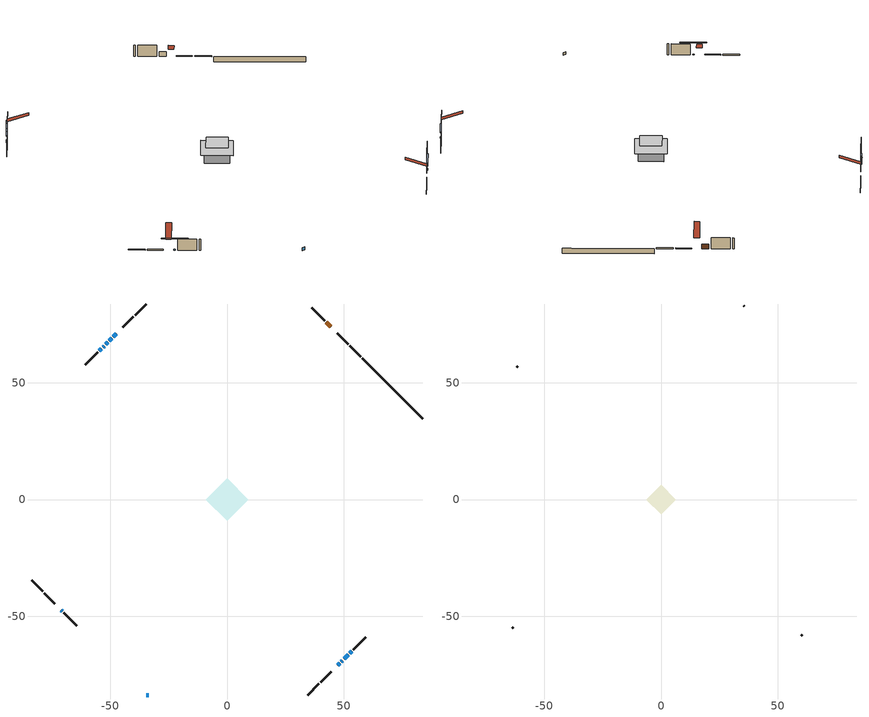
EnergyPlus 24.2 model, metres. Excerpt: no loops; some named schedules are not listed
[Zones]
conditioned space
 floor adiabatic (AdiabaticFloorConstruction): -9.1,0 0,9.1 9.1,0 0,-9.1 z2.9
 floor foundation (Slab1 construction): -6.47,0.65 -0.65,6.47 6.47,-0.65 0.65,-6.47 z-1.83
 wall outside (RimJoist1 construction): 34.67,-83.7 39.39,-78.99 / -83.7,-34.67 -78.99,-39.39 / -34.67,83.7 -39.39,78.99 / 57.18,61.19 52.47,65.91 z0.46:0.76
 wall outside (RimJoist2 construction): 40.04,-78.33 44.57,-73.8 / -78.33,-40.04 -73.8,-44.57 / -40.04,78.33 -44.57,73.8 / 51.81,66.57 47.28,71.09 z0.46:0.76
 wall outside (AdiabaticWallConstruction 1): 44.36,74.01 42.46,75.91 z0.46:2.49
 wall outside (AdiabaticWallConstruction): -47.49,70.89 -48.74,69.63 / -49.4,68.97 -50.48,67.89 z0.46:2.47; 47.49,-70.89 48.35,-70.02 z0.46:1.83; -34.67,-83.7 -33.45,-83.7 / 52.48,-65.9 53.34,-65.03 z0.46:1.68; -70.89,-47.49 -70.47,-47.91 z0.46:0.8; -51.13,67.24 -52,66.37 / -53.74,64.63 -54.61,63.77 z0.46:1.38; 49.01,-69.37 49.44,-68.93 / -52.65,65.72 -53.09,65.29 z0.46:1.22; 50.09,-68.28 51.82,-66.55 z0.46:1.98
 wall outside (Wall1 construction): 53.99,-64.38 59.43,-58.94 / -69.81,-48.56 -64.37,-54 / -55.26,63.11 -60.7,57.67 / 41.81,76.57 36.37,82 z0.46:5.34
 wall foundation (FoundationWall1 construction): 57.84,60.54,-1.83 57.84,60.54,0.46 81.12,37.26,0.46 81.12,37.26,0.41 83.7,34.67,0.41 83.7,34.67,-1.83
 window (WindowConstruction): -47.49,70.89 -48.74,69.63 z0.46:2.47
 window (WindowConstruction 8): 47.49,-70.89 48.35,-70.02 z0.46:1.83
 window (WindowConstruction 9): -34.67,-83.7 -33.45,-83.7 z0.46:1.68
 window (WindowConstruction 10): -70.89,-47.49 -70.47,-47.9 z0.46:0.8
 window (WindowConstruction 1): -49.4,68.97 -50.48,67.89 z0.46:2.47
 window (WindowConstruction 2): -51.14,67.24 -52,66.38 z0.46:1.37
 window (WindowConstruction 3): 49.01,-69.37 49.44,-68.94 z0.46:1.22
 window (WindowConstruction 4): 50.09,-68.28 51.82,-66.55 z0.46:1.98
 window (WindowConstruction 5): -52.65,65.72 -53.09,65.29 z0.46:1.22
 window (WindowConstruction 6): -53.74,64.63 -54.6,63.77 z0.46:1.37
 window (WindowConstruction 7): 52.48,-65.9 53.34,-65.04 z0.46:1.68
 door (Door): 44.36,74.01 42.46,75.91 z0.46:2.49
 ceiling adiabatic (AdiabaticFloorConstruction): 0,-9.1 9.1,0 0,9.1 -9.1,0 z2.9
attic - vented
 floor to conditioned space (Floor1 construction Reversed): -6.25,0 0,6.25 6.25,0 0,-6.25 z5.34
 wall outside (Wall3 construction): 60.09,-58.28 60.47,-57.9 / -63.72,-54.66 -63.33,-55.04 / -61.36,57.02 -61.74,56.63 / 35.71,82.66 35.33,83.05 z0.46:5.34
 roof outside (Roof1 construction): 46.83,-71.54,5.34 40.74,-65.45,8.21 39.14,-67.06,8.21 45.23,-73.15,5.34; -71.54,-46.83,5.34 -65.45,-40.74,8.21 -67.06,-39.14,8.21 -73.15,-45.23,5.34; -46.83,71.54,5.34 -40.74,65.45,8.21 -39.14,67.06,8.21 -45.23,73.15,5.34; 45.02,73.35,5.34 38.93,67.26,8.21 40.53,65.66,8.21 46.62,71.75,5.34
shading: -50.61,67.76 -45.62,72.75 -45.91,73.04 -50.9,68.05 z5.11; 48.49,-69.88 47.35,-71.03 47.64,-71.32 48.78,-70.17 z2.03; -66.88,-51.5 -74.48,-43.89 -74.77,-44.19 -67.17,-51.79 z5.88; -52.35,66.03 -47.53,70.84 -47.83,71.13 -52.64,66.32 z5.11; -53.86,64.51 -49.27,69.1 -49.56,69.4 -54.16,64.8 z4.01; 51.3,-67.07 47.14,-71.23 47.43,-71.52 51.6,-67.36 z3.86; 53.69,-64.69 48.23,-70.15 48.52,-70.44 53.98,-64.98 z4.62; -53.23,65.15 -52.51,65.86 -52.8,66.15 -53.52,65.44 z1.42; -54.75,63.63 -53.6,64.77 -53.89,65.06 -55.04,63.92 z1.58; 53.48,-64.89 52.33,-66.04 52.62,-66.33 53.77,-65.18 z1.88
[Building]
Building 1: Terrain=Suburbs
[Site:Location]
Muskoka_ON: Latitude {deg}=44.97; Longitude {deg}=-79.3; Time Zone {hr}=-5; Elevation {m}=282; Keep Site Location Information=Yes
[Site:GroundTemperature:Shallow]
1.23063, -0.843289, -1.00938, -0.0251953, 3.92574, 7.85827, 11.2676, 13.4273, 13.6107, 11.8542, 8.53183, 4.71994
[Site:WaterMainsTemperature]
Calculation Method=Schedule; Temperature Schedule=mains temperature schedule
[Material] Roughness=Rough; Thermal Absorptance=0.9
Name | Thickness {m} | Conductivity {W/m-K} | Density {kg/m3} | Specific Heat {J/kg-K} | Solar Absorptance | Visible Absorptance
asphalt or fiberglass shingles | 0.00635 | 0.162714 | 1121.4 | 1465.45 | 0.4 | 0.4
ceiling stud and cavity | 0.0889 | 42.3981 | 6.31874 | 1174.65 | 0.7 | 0.7
concrete 4.0 in. | 0.1016 | 1.803125 | 2242.8 | 837.4 | 0.7 | 0.7
concrete 8.0 in. | 0.2032 | 1.803125 | 2242.8 | 837.4 | 0.7 | 0.7
door material | 0.04445 | 0.053851 | 512.64 | 1214.23 | 0.7 | 0.7
floor covering | 0.0127 | 0.0433444 | 54.468 | 1339.84 | 0.6 | 0.6
floor rigid ins; wall rigid ins | 0.512978 | 0.029427 | 32.04 | 1214.23 | 0.7 | 0.7
floor stud and cavity | 0.1397 | 1.75129 | 37.0049 | 1207.88 | 0.7 | 0.7
furniture material conditioned space 1 | 0.1524 | 0.115458 | 640.8 | 1214.23 | 0.6 | 0.6
gypsum board | 0.0127 | 0.160291 | 801 | 837.4 | 0.6 | 0.6
gypsum board 1 | 0.00254 | 0.160291 | 801 | 837.4 | 0.6 | 0.6
osb sheathing 0.5 in. | 0.0127 | 0.115458 | 512.64 | 1214.23 | 0.7 | 0.7
osb sheathing 0.75 in. | 0.01905 | 0.115458 | 512.64 | 1214.23 | 0.7 | 0.7
osb sheathing 2.0 in. | 0.0508 | 0.115458 | 512.64 | 1214.23 | 0.7 | 0.7
rim joist stud and cavity | 0.0508 | 0.0451784 | 125.044 | 1163.47 | 0.6 | 0.6
rim joist stud and cavity 1 | 0.0508 | 0.0454632 | 125.044 | 1163.47 | 0.6 | 0.6
wall stud and cavity | 0.1397 | 0.115992 | 139.0536 | 1170.24 | 0.7 | 0.7
wall stud and cavity 1 | 0.0889 | 6.9971 | 50.32683 | 1063.81 | 0.6 | 0.6
wall stud and cavity 2 | 0.0889 | 0.380278 | 52.3479 | 1209.89 | 0.7 | 0.7
wall stud and cavity 3 | 0.0889 | 0.391764 | 83.0341 | 1211.67 | 0.7 | 0.7
wood siding | 0.0254 | 0.102417 | 544.68 | 1172.36 | 0.4 | 0.4
wood siding 1 | 0.00254 | 0.102417 | 544.68 | 1172.36 | 0.4 | 0.4
wood siding 2; wood siding 3; wood siding 4 | 0.0254 | 0.102417 | 544.68 | 1172.36 | 0.7 | 0.7
[WindowMaterial:SimpleGlazingSystem]
Name | U-Factor {W/m2-K} | Solar Heat Gain Coefficient
WindowMaterial | 4.2426 | 0.68
WindowMaterial 1 | 4.33856 | 0.68
WindowMaterial 2 | 2.85206 | 0.64
WindowMaterial 3 | 2.85206 | 0.58
WindowMaterial 4 | 2.91111 | 0.68
WindowMaterial 5 | 2.85547 | 0.65
WindowMaterial 6 | 2.85149 | 0.66
WindowMaterial 7 | 2.82367 | 0.41
[Construction]
AdiabaticFloorConstruction: floor stud and cavity, floor rigid ins, osb sheathing 0.75 in., floor covering
AdiabaticWallConstruction: wood siding 3, wall rigid ins, wall stud and cavity 2, gypsum board
AdiabaticWallConstruction 1: wood siding 4, wall rigid ins, wall stud and cavity 2, gypsum board
Door: door material
Floor1 construction Reversed: gypsum board 1, ceiling stud and cavity
FoundationWall1 construction: concrete 8.0 in.
furniture construction conditioned space 1: furniture material conditioned space 1
PartitionWallConstruction: gypsum board, wall stud and cavity 3, gypsum board
RimJoist1 construction: wood siding 2, osb sheathing 2.0 in., rim joist stud and cavity
RimJoist2 construction: wood siding 2, osb sheathing 2.0 in., rim joist stud and cavity 1
Roof1 construction: asphalt or fiberglass shingles
Slab1 construction: concrete 4.0 in.
Wall1 construction: wood siding, osb sheathing 0.5 in., wall stud and cavity, gypsum board
Wall3 construction: wood siding 1, wall stud and cavity 1
WindowConstruction: WindowMaterial
WindowConstruction 1: WindowMaterial 1
WindowConstruction 10: WindowMaterial 7
WindowConstruction 2; WindowConstruction 6: WindowMaterial 2
WindowConstruction 3; WindowConstruction 5: WindowMaterial 3
WindowConstruction 4: WindowMaterial 4
WindowConstruction 7; WindowConstruction 9: WindowMaterial 5
WindowConstruction 8: WindowMaterial 6
[Zone] Multiplier=1; Part of Total Floor Area=Yes
Name | Volume {m3}
attic - vented | 36.4468
conditioned space | 580.5
[Space]
Name | Zone | Volume {m3}
attic - vented 1 | attic - vented | 36.4468
conditioned space 1 | conditioned space | 580.5
[ZoneInfiltration:EffectiveLeakageArea]
infil attic - vented 1: Zone or Space=attic - vented 1; Schedule=Always On Discrete; Effective Air Leakage Area {cm2}=3181.02; Stack Coefficient=0.000538773; Wind Coefficient=1.56828e-05
[ZoneMixing]
whole house fan mix: Zone or Space=attic - vented; Schedule=Always On Continuous; Design Flow Rate Calculation Method=Flow/Zone; Design Flow Rate {m3/s}=0; Source Zone or Space=conditioned space
[SurfaceProperty:ExposedFoundationPerimeter]
Slab1: Exposed Perimeter Calculation Method=TotalExposedPerimeter; Total Exposed Perimeter {m}=36.58
[InternalMass] Zone or ZoneList=conditioned space; Space or SpaceList=conditioned space 1
Name | Construction | Surface Area {m2}
furniture mass conditioned space 1 | furniture construction conditioned space 1 | 99.3598
partition wall mass | PartitionWallConstruction | 248.4
[Lights]
interior lighting: Zone or ZoneList or Space or SpaceList=conditioned space 1; Schedule=interior lighting schedule; Design Level Calculation Method=LightingLevel; Lighting Level {W}=343.2; Return Air Fraction=0; Fraction Radiant=0.6; Fraction Visible=0.2; Fraction Replaceable=1
[People]
occupants: Zone or ZoneList or Space or SpaceList=conditioned space 1; Number of People Schedule=occupants schedule; Number of People Calculation Method=People; Number of People=3; Fraction Radiant=0.314171; Sensible Heat Fraction=0.56303; Activity Level Schedule=occupants activity schedule; Carbon Dioxide Generation Rate {m3/s-W}=0; Enable ASHRAE 55 Comfort Warnings=No; Mean Radiant Temperature Calculation Type=EnclosureAveraged
[ElectricEquipment] Zone or ZoneList or Space or SpaceList=conditioned space 1; Design Level Calculation Method=EquipmentLevel
Name | Schedule | Design Level {W} | Fraction Latent | Fraction Radiant | Fraction Lost
clothes dryer | clothes dryer schedule | 140.772 | 0.015 | 0.081 | 0.85
clothes washer | clothes washer schedule | 32.1985 | 0.03 | 0.162 | 0.7
cooking range | cooking range schedule | 215.147 | 0.08 | 0.432 | 0.2
dishwasher | dishwasher schedule | 66.8632 | 0.3 | 0.18 | 0.4
fridge | fridge schedule | 72.9452 | 0 | 0.6 | 0
mech vent bath fan 0 | mech vent bath fan 0 schedule | 50.2 | 0 | 0 | 1
mech vent bath fan 1 | mech vent bath fan 1 schedule | 50.2 | 0 | 0 | 1
mech vent house fan | mech vent house fan schedule | 0 | 0 | 0 | 1
mech vent house fan cfis | mech vent house fan cfis schedule | 0 | 0 | 0 | 0
mech vent range fan 0 | mech vent range fan 0 schedule | 57 | 0 | 0 | 1
misc plug loads | misc plug loads schedule | 494.7 | 0.045 | 0.513 | 0.1
whole house fan | Always On Discrete | 0 | 0 | 0 | 1
[OtherEquipment] Zone or ZoneList or Space or SpaceList=conditioned space 1; Design Level Calculation Method=EquipmentLevel
Name | Fuel Type | Schedule | Design Level {W} | Fraction Latent | Fraction Radiant | Fraction Lost
clothes dryer 1 | Electricity | clothes dryer schedule | 0 | 0.015 | 0.081 | 0.85
cooking range 1 | Electricity | cooking range schedule | 0 | 0.08 | 0.432 | 0.2
general water use latent | None | general water use schedule | 62.594 | 1 | 0 | 0
general water use sensible | None | general water use schedule | -61.6891 | 0 | 0.6 | 0
mech vent house fan latent load | None | Always On Discrete | 0 | 1 | 0 | 0
mech vent house fan sensible load | None | Always On Discrete | 0 | 0 | 0 | 0
water heater energy adjustment1 | NaturalGas | Always On Discrete | 0.01 | 0 | 0 | 1
[ZoneInfiltration:DesignFlowRate] Zone or ZoneList or Space or SpaceList=conditioned space 1; Schedule=Always On Discrete; Design Flow Rate Calculation Method=Flow/Zone; Design Flow Rate {m3/s}=0
infil flow; natural vent flow; whole house fan flow
[Foundation:Kiva]
Foundation Kiva 1: Initial Indoor Air Temperature {C}=18; Wall Height Above Grade {m}=0.460004; Wall Depth Below Slab {m}=0.2032
[Foundation:Kiva:Settings]
Soil Conductivity {W/m-K}=0.849921; Soil Density {kg/m3}=1842.3; Soil Specific Heat {J/kg-K}=418.7; Ground Solar Absorptivity=0.9; Ground Thermal Absorptivity=0.9; Ground Surface Roughness {m}=0.03; Far-Field Width {m}=40; Deep-Ground Boundary Condition=ZeroFlux; Deep-Ground Depth {m}=40; Minimum Cell Dimension {m}=0.2; Maximum Cell Growth Coefficient=3; Simulation Timestep=Timestep
[Exterior:Lights]
exterior lighting: Schedule=exterior lighting schedule; Design Level {W}=75.6
[Schedule:Constant]
Name | Hourly Value
Always On Continuous; mech vent house fan schedule; mech vent house fan cfis schedule; Always On Discrete | 1
occupants activity schedule | 117.228
fridge schedule | 0
[Schedule:Week:Daily]
interior lighting schedule Week Rule - Jan1-Jan27: interior lighting schedule day, interior lighting schedule day, interior lighting schedule day, interior lighting schedule day, interior lighting schedule day, interior lighting schedule day, interior lighting schedule day, interior lighting schedule default day, interior lighting schedule default day, interior lighting schedule default day, interior lighting schedule default day, interior lighting schedule default day
interior lighting schedule Week Rule - Jan28-Feb3: interior lighting schedule day, interior lighting schedule day, interior lighting schedule day, interior lighting schedule day, interior lighting schedule day 1, interior lighting schedule day 1, interior lighting schedule day 1, interior lighting schedule default day, interior lighting schedule default day, interior lighting schedule default day, interior lighting schedule default day, interior lighting schedule default day
interior lighting schedule Week Rule - Feb4-Feb24: interior lighting schedule day 1, interior lighting schedule day 1, interior lighting schedule day 1, interior lighting schedule day 1, interior lighting schedule day 1, interior lighting schedule day 1, interior lighting schedule day 1, interior lighting schedule default day, interior lighting schedule default day, interior lighting schedule default day, interior lighting schedule default day, interior lighting schedule default day
interior lighting schedule Week Rule - Feb25-Mar3: interior lighting schedule day 1, interior lighting schedule day 1, interior lighting schedule day 1, interior lighting schedule day 1, interior lighting schedule day 2, interior lighting schedule day 2, interior lighting schedule day 2, interior lighting schedule default day, interior lighting schedule default day, interior lighting schedule default day, interior lighting schedule default day, interior lighting schedule default day
interior lighting schedule Week Rule - Mar4-Mar31: interior lighting schedule day 2, interior lighting schedule day 2, interior lighting schedule day 2, interior lighting schedule day 2, interior lighting schedule day 2, interior lighting schedule day 2, interior lighting schedule day 2, interior lighting schedule default day, interior lighting schedule default day, interior lighting schedule default day, interior lighting schedule default day, interior lighting schedule default day
interior lighting schedule Week Rule - Apr1-Apr28: interior lighting schedule day 3, interior lighting schedule day 3, interior lighting schedule day 3, interior lighting schedule day 3, interior lighting schedule day 3, interior lighting schedule day 3, interior lighting schedule day 3, interior lighting schedule default day, interior lighting schedule default day, interior lighting schedule default day, interior lighting schedule default day, interior lighting schedule default day
interior lighting schedule Week Rule - Apr29-May5: interior lighting schedule day 3, interior lighting schedule day 3, interior lighting schedule day 4, interior lighting schedule day 4, interior lighting schedule day 4, interior lighting schedule day 4, interior lighting schedule day 4, interior lighting schedule default day, interior lighting schedule default day, interior lighting schedule default day, interior lighting schedule default day, interior lighting schedule default day
interior lighting schedule Week Rule - May6-May26: interior lighting schedule day 4, interior lighting schedule day 4, interior lighting schedule day 4, interior lighting schedule day 4, interior lighting schedule day 4, interior lighting schedule day 4, interior lighting schedule day 4, interior lighting schedule default day, interior lighting schedule default day, interior lighting schedule default day, interior lighting schedule default day, interior lighting schedule default day
interior lighting schedule Week Rule - May27-Jun2: interior lighting schedule day 4, interior lighting schedule day 4, interior lighting schedule day 4, interior lighting schedule day 4, interior lighting schedule day 4, interior lighting schedule day 5, interior lighting schedule day 5, interior lighting schedule default day, interior lighting schedule default day, interior lighting schedule default day, interior lighting schedule default day, interior lighting schedule default day
interior lighting schedule Week Rule - Jun3-Jun30: interior lighting schedule day 5, interior lighting schedule day 5, interior lighting schedule day 5, interior lighting schedule day 5, interior lighting schedule day 5, interior lighting schedule day 5, interior lighting schedule day 5, interior lighting schedule default day, interior lighting schedule default day, interior lighting schedule default day, interior lighting schedule default day, interior lighting schedule default day
interior lighting schedule Week Rule - Jul1-Jul28: interior lighting schedule day 6, interior lighting schedule day 6, interior lighting schedule day 6, interior lighting schedule day 6, interior lighting schedule day 6, interior lighting schedule day 6, interior lighting schedule day 6, interior lighting schedule default day, interior lighting schedule default day, interior lighting schedule default day, interior lighting schedule default day, interior lighting schedule default day
interior lighting schedule Week Rule - Jul29-Aug4: interior lighting schedule day 6, interior lighting schedule day 6, interior lighting schedule day 6, interior lighting schedule day 7, interior lighting schedule day 7, interior lighting schedule day 7, interior lighting schedule day 7, interior lighting schedule default day, interior lighting schedule default day, interior lighting schedule default day, interior lighting schedule default day, interior lighting schedule default day
interior lighting schedule Week Rule - Aug5-Aug25: interior lighting schedule day 7, interior lighting schedule day 7, interior lighting schedule day 7, interior lighting schedule day 7, interior lighting schedule day 7, interior lighting schedule day 7, interior lighting schedule day 7, interior lighting schedule default day, interior lighting schedule default day, interior lighting schedule default day, interior lighting schedule default day, interior lighting schedule default day
interior lighting schedule Week Rule - Aug26-Sep1: interior lighting schedule day 7, interior lighting schedule day 7, interior lighting schedule day 7, interior lighting schedule day 7, interior lighting schedule day 7, interior lighting schedule day 7, interior lighting schedule day 8, interior lighting schedule default day, interior lighting schedule default day, interior lighting schedule default day, interior lighting schedule default day, interior lighting schedule default day
interior lighting schedule Week Rule - Sep2-Sep29: interior lighting schedule day 8, interior lighting schedule day 8, interior lighting schedule day 8, interior lighting schedule day 8, interior lighting schedule day 8, interior lighting schedule day 8, interior lighting schedule day 8, interior lighting schedule default day, interior lighting schedule default day, interior lighting schedule default day, interior lighting schedule default day, interior lighting schedule default day
interior lighting schedule Week Rule - Sep30-Oct6: interior lighting schedule day 8, interior lighting schedule day 9, interior lighting schedule day 9, interior lighting schedule day 9, interior lighting schedule day 9, interior lighting schedule day 9, interior lighting schedule day 9, interior lighting schedule default day, interior lighting schedule default day, interior lighting schedule default day, interior lighting schedule default day, interior lighting schedule default day
interior lighting schedule Week Rule - Oct7-Oct27: interior lighting schedule day 9, interior lighting schedule day 9, interior lighting schedule day 9, interior lighting schedule day 9, interior lighting schedule day 9, interior lighting schedule day 9, interior lighting schedule day 9, interior lighting schedule default day, interior lighting schedule default day, interior lighting schedule default day, interior lighting schedule default day, interior lighting schedule default day
interior lighting schedule Week Rule - Oct28-Nov3: interior lighting schedule day 9, interior lighting schedule day 9, interior lighting schedule day 9, interior lighting schedule day 9, interior lighting schedule day 10, interior lighting schedule day 10, interior lighting schedule day 10, interior lighting schedule default day, interior lighting schedule default day, interior lighting schedule default day, interior lighting schedule default day, interior lighting schedule default day
interior lighting schedule Week Rule - Nov4-Nov24: interior lighting schedule day 10, interior lighting schedule day 10, interior lighting schedule day 10, interior lighting schedule day 10, interior lighting schedule day 10, interior lighting schedule day 10, interior lighting schedule day 10, interior lighting schedule default day, interior lighting schedule default day, interior lighting schedule default day, interior lighting schedule default day, interior lighting schedule default day
interior lighting schedule Week Rule - Nov25-Dec1: interior lighting schedule day 10, interior lighting schedule day 10, interior lighting schedule day 10, interior lighting schedule day 10, interior lighting schedule day 10, interior lighting schedule day 10, interior lighting schedule day 11, interior lighting schedule default day, interior lighting schedule default day, interior lighting schedule default day, interior lighting schedule default day, interior lighting schedule default day
interior lighting schedule Week Rule - Dec2-Dec31: interior lighting schedule day 11, interior lighting schedule day 11, interior lighting schedule day 11, interior lighting schedule day 11, interior lighting schedule day 11, interior lighting schedule day 11, interior lighting schedule day 11, interior lighting schedule default day, interior lighting schedule default day, interior lighting schedule default day, interior lighting schedule default day, interior lighting schedule default day
occupants schedule Week Rule - Jan1-Dec31: occupants schedule day, occupants schedule day, occupants schedule day, occupants schedule day, occupants schedule day, occupants schedule day, occupants schedule day, occupants schedule default day, occupants schedule default day, occupants schedule default day, occupants schedule default day, occupants schedule default day
clothes dryer schedule Week Rule - Jan1-Dec31: clothes dryer schedule day, clothes dryer schedule day, clothes dryer schedule day, clothes dryer schedule day, clothes dryer schedule day, clothes dryer schedule day, clothes dryer schedule day, clothes dryer schedule default day, clothes dryer schedule default day, clothes dryer schedule default day, clothes dryer schedule default day, clothes dryer schedule default day
clothes washer schedule Week Rule - Jan1-Dec31: clothes washer schedule day, clothes washer schedule day, clothes washer schedule day, clothes washer schedule day, clothes washer schedule day, clothes washer schedule day, clothes washer schedule day, clothes washer schedule default day, clothes washer schedule default day, clothes washer schedule default day, clothes washer schedule default day, clothes washer schedule default day
cooking range schedule Week Rule - Jan1-Dec31: cooking range schedule day, cooking range schedule day, cooking range schedule day, cooking range schedule day, cooking range schedule day, cooking range schedule day, cooking range schedule day, cooking range schedule default day, cooking range schedule default day, cooking range schedule default day, cooking range schedule default day, cooking range schedule default day
dishwasher schedule Week Rule - Jan1-Dec31: dishwasher schedule day, dishwasher schedule day, dishwasher schedule day, dishwasher schedule day, dishwasher schedule day, dishwasher schedule day, dishwasher schedule day, dishwasher schedule default day, dishwasher schedule default day, dishwasher schedule default day, dishwasher schedule default day, dishwasher schedule default day
mech vent bath fan 0 schedule Week Rule - Jan1-Dec31: mech vent bath fan 0 schedule day, mech vent bath fan 0 schedule day, mech vent bath fan 0 schedule day, mech vent bath fan 0 schedule day, mech vent bath fan 0 schedule day, mech vent bath fan 0 schedule day, mech vent bath fan 0 schedule day, mech vent bath fan 0 schedule default day, mech vent bath fan 0 schedule default day, mech vent bath fan 0 schedule default day, mech vent bath fan 0 schedule default day, mech vent bath fan 0 schedule default day
mech vent bath fan 1 schedule Week Rule - Jan1-Dec31: mech vent bath fan 1 schedule day, mech vent bath fan 1 schedule day, mech vent bath fan 1 schedule day, mech vent bath fan 1 schedule day, mech vent bath fan 1 schedule day, mech vent bath fan 1 schedule day, mech vent bath fan 1 schedule day, mech vent bath fan 1 schedule default day, mech vent bath fan 1 schedule default day, mech vent bath fan 1 schedule default day, mech vent bath fan 1 schedule default day, mech vent bath fan 1 schedule default day
mech vent range fan 0 schedule Week Rule - Jan1-Dec31: mech vent range fan 0 schedule day, mech vent range fan 0 schedule day, mech vent range fan 0 schedule day, mech vent range fan 0 schedule day, mech vent range fan 0 schedule day, mech vent range fan 0 schedule day, mech vent range fan 0 schedule day, mech vent range fan 0 schedule default day, mech vent range fan 0 schedule default day, mech vent range fan 0 schedule default day, mech vent range fan 0 schedule default day, mech vent range fan 0 schedule default day
misc plug loads schedule Week Rule - Jan1-Dec31: misc plug loads schedule day, misc plug loads schedule day, misc plug loads schedule day, misc plug loads schedule day, misc plug loads schedule day, misc plug loads schedule day, misc plug loads schedule day, misc plug loads schedule default day, misc plug loads schedule default day, misc plug loads schedule default day, misc plug loads schedule default day, misc plug loads schedule default day
general water use schedule Week Rule - Jan1-Dec31: general water use schedule day, general water use schedule day, general water use schedule day, general water use schedule day, general water use schedule day, general water use schedule day, general water use schedule day, general water use schedule default day, general water use schedule default day, general water use schedule default day, general water use schedule default day, general water use schedule default day
exterior lighting schedule Week Rule - Jan1-Jan27: exterior lighting schedule day, exterior lighting schedule day, exterior lighting schedule day, exterior lighting schedule day, exterior lighting schedule day, exterior lighting schedule day, exterior lighting schedule day, exterior lighting schedule default day, exterior lighting schedule default day, exterior lighting schedule default day, exterior lighting schedule default day, exterior lighting schedule default day
exterior lighting schedule Week Rule - Jan28-Feb3: exterior lighting schedule day, exterior lighting schedule day, exterior lighting schedule day, exterior lighting schedule day, exterior lighting schedule day 1, exterior lighting schedule day 1, exterior lighting schedule day 1, exterior lighting schedule default day, exterior lighting schedule default day, exterior lighting schedule default day, exterior lighting schedule default day, exterior lighting schedule default day
exterior lighting schedule Week Rule - Feb4-Feb24: exterior lighting schedule day 1, exterior lighting schedule day 1, exterior lighting schedule day 1, exterior lighting schedule day 1, exterior lighting schedule day 1, exterior lighting schedule day 1, exterior lighting schedule day 1, exterior lighting schedule default day, exterior lighting schedule default day, exterior lighting schedule default day, exterior lighting schedule default day, exterior lighting schedule default day
exterior lighting schedule Week Rule - Feb25-Mar3: exterior lighting schedule day 1, exterior lighting schedule day 1, exterior lighting schedule day 1, exterior lighting schedule day 1, exterior lighting schedule day 2, exterior lighting schedule day 2, exterior lighting schedule day 2, exterior lighting schedule default day, exterior lighting schedule default day, exterior lighting schedule default day, exterior lighting schedule default day, exterior lighting schedule default day
exterior lighting schedule Week Rule - Mar4-Mar31: exterior lighting schedule day 2, exterior lighting schedule day 2, exterior lighting schedule day 2, exterior lighting schedule day 2, exterior lighting schedule day 2, exterior lighting schedule day 2, exterior lighting schedule day 2, exterior lighting schedule default day, exterior lighting schedule default day, exterior lighting schedule default day, exterior lighting schedule default day, exterior lighting schedule default day
exterior lighting schedule Week Rule - Apr1-Apr28: exterior lighting schedule day 3, exterior lighting schedule day 3, exterior lighting schedule day 3, exterior lighting schedule day 3, exterior lighting schedule day 3, exterior lighting schedule day 3, exterior lighting schedule day 3, exterior lighting schedule default day, exterior lighting schedule default day, exterior lighting schedule default day, exterior lighting schedule default day, exterior lighting schedule default day
exterior lighting schedule Week Rule - Apr29-May5: exterior lighting schedule day 3, exterior lighting schedule day 3, exterior lighting schedule day 4, exterior lighting schedule day 4, exterior lighting schedule day 4, exterior lighting schedule day 4, exterior lighting schedule day 4, exterior lighting schedule default day, exterior lighting schedule default day, exterior lighting schedule default day, exterior lighting schedule default day, exterior lighting schedule default day
exterior lighting schedule Week Rule - May6-May26: exterior lighting schedule day 4, exterior lighting schedule day 4, exterior lighting schedule day 4, exterior lighting schedule day 4, exterior lighting schedule day 4, exterior lighting schedule day 4, exterior lighting schedule day 4, exterior lighting schedule default day, exterior lighting schedule default day, exterior lighting schedule default day, exterior lighting schedule default day, exterior lighting schedule default day
exterior lighting schedule Week Rule - May27-Jun2: exterior lighting schedule day 4, exterior lighting schedule day 4, exterior lighting schedule day 4, exterior lighting schedule day 4, exterior lighting schedule day 4, exterior lighting schedule day 5, exterior lighting schedule day 5, exterior lighting schedule default day, exterior lighting schedule default day, exterior lighting schedule default day, exterior lighting schedule default day, exterior lighting schedule default day
exterior lighting schedule Week Rule - Jun3-Jun30: exterior lighting schedule day 5, exterior lighting schedule day 5, exterior lighting schedule day 5, exterior lighting schedule day 5, exterior lighting schedule day 5, exterior lighting schedule day 5, exterior lighting schedule day 5, exterior lighting schedule default day, exterior lighting schedule default day, exterior lighting schedule default day, exterior lighting schedule default day, exterior lighting schedule default day
exterior lighting schedule Week Rule - Jul1-Jul28: exterior lighting schedule day 6, exterior lighting schedule day 6, exterior lighting schedule day 6, exterior lighting schedule day 6, exterior lighting schedule day 6, exterior lighting schedule day 6, exterior lighting schedule day 6, exterior lighting schedule default day, exterior lighting schedule default day, exterior lighting schedule default day, exterior lighting schedule default day, exterior lighting schedule default day
exterior lighting schedule Week Rule - Jul29-Aug4: exterior lighting schedule day 6, exterior lighting schedule day 6, exterior lighting schedule day 6, exterior lighting schedule day 7, exterior lighting schedule day 7, exterior lighting schedule day 7, exterior lighting schedule day 7, exterior lighting schedule default day, exterior lighting schedule default day, exterior lighting schedule default day, exterior lighting schedule default day, exterior lighting schedule default day
exterior lighting schedule Week Rule - Aug5-Aug25: exterior lighting schedule day 7, exterior lighting schedule day 7, exterior lighting schedule day 7, exterior lighting schedule day 7, exterior lighting schedule day 7, exterior lighting schedule day 7, exterior lighting schedule day 7, exterior lighting schedule default day, exterior lighting schedule default day, exterior lighting schedule default day, exterior lighting schedule default day, exterior lighting schedule default day
exterior lighting schedule Week Rule - Aug26-Sep1: exterior lighting schedule day 7, exterior lighting schedule day 7, exterior lighting schedule day 7, exterior lighting schedule day 7, exterior lighting schedule day 7, exterior lighting schedule day 7, exterior lighting schedule day 8, exterior lighting schedule default day, exterior lighting schedule default day, exterior lighting schedule default day, exterior lighting schedule default day, exterior lighting schedule default day
exterior lighting schedule Week Rule - Sep2-Sep29: exterior lighting schedule day 8, exterior lighting schedule day 8, exterior lighting schedule day 8, exterior lighting schedule day 8, exterior lighting schedule day 8, exterior lighting schedule day 8, exterior lighting schedule day 8, exterior lighting schedule default day, exterior lighting schedule default day, exterior lighting schedule default day, exterior lighting schedule default day, exterior lighting schedule default day
exterior lighting schedule Week Rule - Sep30-Oct6: exterior lighting schedule day 8, exterior lighting schedule day 9, exterior lighting schedule day 9, exterior lighting schedule day 9, exterior lighting schedule day 9, exterior lighting schedule day 9, exterior lighting schedule day 9, exterior lighting schedule default day, exterior lighting schedule default day, exterior lighting schedule default day, exterior lighting schedule default day, exterior lighting schedule default day
exterior lighting schedule Week Rule - Oct7-Oct27: exterior lighting schedule day 9, exterior lighting schedule day 9, exterior lighting schedule day 9, exterior lighting schedule day 9, exterior lighting schedule day 9, exterior lighting schedule day 9, exterior lighting schedule day 9, exterior lighting schedule default day, exterior lighting schedule default day, exterior lighting schedule default day, exterior lighting schedule default day, exterior lighting schedule default day
exterior lighting schedule Week Rule - Oct28-Nov3: exterior lighting schedule day 9, exterior lighting schedule day 9, exterior lighting schedule day 9, exterior lighting schedule day 9, exterior lighting schedule day 10, exterior lighting schedule day 10, exterior lighting schedule day 10, exterior lighting schedule default day, exterior lighting schedule default day, exterior lighting schedule default day, exterior lighting schedule default day, exterior lighting schedule default day
[Schedule:Year]
interior lighting schedule: interior lighting schedule Week Rule - Jan1-Jan27, 1, 1, 1, 27, interior lighting schedule Week Rule - Jan28-Feb3, 1, 28, 2, 3, interior lighting schedule Week Rule - Feb4-Feb24, 2, 4, 2, 24, interior lighting schedule Week Rule - Feb25-Mar3, 2, 25, 3, 3, interior lighting schedule Week Rule - Mar4-Mar31, 3, 4, 3, 31, interior lighting schedule Week Rule - Apr1-Apr28, 4, 1, 4, 28, interior lighting schedule Week Rule - Apr29-May5, 4, 29, 5, 5, interior lighting schedule Week Rule - May6-May26, 5, 6, 5, 26, interior lighting schedule Week Rule - May27-Jun2, 5, 27, 6, 2, interior lighting schedule Week Rule - Jun3-Jun30, 6, 3, 6, 30, interior lighting schedule Week Rule - Jul1-Jul28, 7, 1, 7, 28, interior lighting schedule Week Rule - Jul29-Aug4, 7, 29, 8, 4, interior lighting schedule Week Rule - Aug5-Aug25, 8, 5, 8, 25, interior lighting schedule Week Rule - Aug26-Sep1, 8, 26, 9, 1, interior lighting schedule Week Rule - Sep2-Sep29, 9, 2, 9, 29, interior lighting schedule Week Rule - Sep30-Oct6, 9, 30, 10, 6, interior lighting schedule Week Rule - Oct7-Oct27, 10, 7, 10, 27, interior lighting schedule Week Rule - Oct28-Nov3, 10, 28, 11, 3, interior lighting schedule Week Rule - Nov4-Nov24, 11, 4, 11, 24, interior lighting schedule Week Rule - Nov25-Dec1, 11, 25, 12, 1, interior lighting schedule Week Rule - Dec2-Dec31, 12, 2, 12, 31
occupants schedule: occupants schedule Week Rule - Jan1-Dec31, 1, 1, 12, 31
clothes dryer schedule: clothes dryer schedule Week Rule - Jan1-Dec31, 1, 1, 12, 31
clothes washer schedule: clothes washer schedule Week Rule - Jan1-Dec31, 1, 1, 12, 31
cooking range schedule: cooking range schedule Week Rule - Jan1-Dec31, 1, 1, 12, 31
dishwasher schedule: dishwasher schedule Week Rule - Jan1-Dec31, 1, 1, 12, 31
mech vent bath fan 0 schedule: mech vent bath fan 0 schedule Week Rule - Jan1-Dec31, 1, 1, 12, 31
mech vent bath fan 1 schedule: mech vent bath fan 1 schedule Week Rule - Jan1-Dec31, 1, 1, 12, 31
mech vent range fan 0 schedule: mech vent range fan 0 schedule Week Rule - Jan1-Dec31, 1, 1, 12, 31
misc plug loads schedule: misc plug loads schedule Week Rule - Jan1-Dec31, 1, 1, 12, 31
general water use schedule: general water use schedule Week Rule - Jan1-Dec31, 1, 1, 12, 31
exterior lighting schedule: exterior lighting schedule Week Rule - Jan1-Jan27, 1, 1, 1, 27, exterior lighting schedule Week Rule - Jan28-Feb3, 1, 28, 2, 3, exterior lighting schedule Week Rule - Feb4-Feb24, 2, 4, 2, 24, exterior lighting schedule Week Rule - Feb25-Mar3, 2, 25, 3, 3, exterior lighting schedule Week Rule - Mar4-Mar31, 3, 4, 3, 31, exterior lighting schedule Week Rule - Apr1-Apr28, 4, 1, 4, 28, exterior lighting schedule Week Rule - Apr29-May5, 4, 29, 5, 5, exterior lighting schedule Week Rule - May6-May26, 5, 6, 5, 26, exterior lighting schedule Week Rule - May27-Jun2, 5, 27, 6, 2, exterior lighting schedule Week Rule - Jun3-Jun30, 6, 3, 6, 30, exterior lighting schedule Week Rule - Jul1-Jul28, 7, 1, 7, 28, exterior lighting schedule Week Rule - Jul29-Aug4, 7, 29, 8, 4, exterior lighting schedule Week Rule - Aug5-Aug25, 8, 5, 8, 25, exterior lighting schedule Week Rule - Aug26-Sep1, 8, 26, 9, 1, exterior lighting schedule Week Rule - Sep2-Sep29, 9, 2, 9, 29, exterior lighting schedule Week Rule - Sep30-Oct6, 9, 30, 10, 6, exterior lighting schedule Week Rule - Oct7-Oct27, 10, 7, 10, 27, exterior lighting schedule Week Rule - Oct28-Nov3, 10, 28, 11, 3, exterior lighting schedule Week Rule - Nov4-Nov24, 11, 4, 11, 24, exterior lighting schedule Week Rule - Nov25-Dec1, 11, 25, 12, 1, exterior lighting schedule Week Rule - Dec2-Dec31, 12, 2, 12, 31
[Schedule:Compact]
mains temperature schedule: Through: 01/01, For: AllDays, Until: 24:00, 6.015, Through: 01/02, For: AllDays, Until: 24:00, 5.94667, Through: 01/03, For: AllDays, Until: 24:00, 5.87889, Through: 01/04, For: AllDays, Until: 24:00, 5.81278, Through: 01/05, For: AllDays, Until: 24:00, 5.74722, Through: 01/06, For: AllDays, Until: 24:00, 5.68333, Through: 01/07, For: AllDays, Until: 24:00, 5.62, Through: 01/08, For: AllDays, Until: 24:00, 5.55833, Through: 01/09, For: AllDays, Until: 24:00, 5.49722, Through: 01/10, For: AllDays, Until: 24:00, 5.43778, Through: 01/11, For: AllDays, Until: 24:00, 5.37944, Through: 01/12, For: AllDays, Until: 24:00, 5.32222, Through: 01/13, For: AllDays, Until: 24:00, 5.26611, Through: 01/14, For: AllDays, Until: 24:00, 5.21111, Through: 01/15, For: AllDays, Until: 24:00, 5.15778, Through: 01/16, For: AllDays, Until: 24:00, 5.10556, Through: 01/17, For: AllDays, Until: 24:00, 5.055, Through: 01/18, For: AllDays, Until: 24:00, 5.005, Through: 01/19, For: AllDays, Until: 24:00, 4.95667, Through: 01/20, For: AllDays, Until: 24:00, 4.91, Through: 01/21, For: AllDays, Until: 24:00, 4.86444, Through: 01/22, For: AllDays, Until: 24:00, 4.82, Through: 01/23, For: AllDays, Until: 24:00, 4.77722, Through: 01/24, For: AllDays, Until: 24:00, 4.73611, Through: 01/25, For: AllDays, Until: 24:00, 4.69556, Through: 01/26, For: AllDays, Until: 24:00, 4.65722, Through: 01/27, For: AllDays, Until: 24:00, 4.62, Through: 01/28, For: AllDays, Until: 24:00, 4.58389, Through: 01/29, For: AllDays, Until: 24:00, 4.55, Through: 01/30, For: AllDays, Until: 24:00, 4.51667, Through: 01/31, For: AllDays, Until: 24:00, 4.48556, Through: 02/01, For: AllDays, Until: 24:00, 4.45556, Through: 02/02, For: AllDays, Until: 24:00, 4.42722, Through: 02/03, For: AllDays, Until: 24:00, 4.4, Through: 02/04, For: AllDays, Until: 24:00, 4.375, Through: 02/05, For: AllDays, Until: 24:00, 4.35056, Through: 02/06, For: AllDays, Until: 24:00, 4.32833, Through: 02/07, For: AllDays, Until: 24:00, 4.30722, Through: 02/08, For: AllDays, Until: 24:00, 4.28833, Through: 02/09, For: AllDays, Until: 24:00, 4.27, Through: 02/10, For: AllDays, Until: 24:00, 4.25389, Through: 02/11, For: AllDays, Until: 24:00, 4.23944, Through: 02/12, For: AllDays, Until: 24:00, 4.22611, Through: 02/13, For: AllDays, Until: 24:00, 4.21444, Through: 02/14, For: AllDays, Until: 24:00, 4.20444, Through: 02/15, For: AllDays, Until: 24:00, 4.19556, Through: 02/16, For: AllDays, Until: 24:00, 4.18889, Through: 02/17, For: AllDays, Until: 24:00, 4.18333, Through: 02/18, For: AllDays, Until: 24:00, 4.17944, Through: 02/19, For: AllDays, Until: 24:00, 4.17722, Through: 02/20, For: AllDays, Until: 24:00, 4.17667, Through: 02/21, For: AllDays, Until: 24:00, 4.17722, Through: 02/22, For: AllDays, Until: 24:00, 4.18, Through: 02/23, For: AllDays, Until: 24:00, 4.18389, Through: 02/24, For: AllDays, Until: 24:00, 4.18944, Through: 02/25, For: AllDays, Until: 24:00, 4.19667, Through: 02/26, For: AllDays, Until: 24:00, 4.205, Through: 02/27, For: AllDays, Until: 24:00, 4.21556, Through: 02/28, For: AllDays, Until: 24:00, 4.22722, Through: 03/01, For: AllDays, Until: 24:00, 4.24056, Through: 03/02, For: AllDays, Until: 24:00, 4.25556, Through: 03/03, For: AllDays, Until: 24:00, 4.27167, Through: 03/04, For: AllDays, Until: 24:00, 4.29, Through: 03/05, For: AllDays, Until: 24:00, 4.30944, Through: 03/06, For: AllDays, Until: 24:00, 4.33056, Through: 03/07, For: AllDays, Until: 24:00, 4.35278, Through: 03/08, For: AllDays, Until: 24:00, 4.37722, Through: 03/09, For: AllDays, Until: 24:00, 4.40278, Through: 03/10, For: AllDays, Until: 24:00, 4.43, Through: 03/11, For: AllDays, Until: 24:00, 4.45833, Through: 03/12, For: AllDays, Until: 24:00, 4.48833, Through: 03/13, For: AllDays, Until: 24:00, 4.52, Through: 03/14, For: AllDays, Until: 24:00, 4.55278, Through: 03/15, For: AllDays, Until: 24:00, 4.58722, Through: 03/16, For: AllDays, Until: 24:00, 4.62333, Through: 03/17, For: AllDays, Until: 24:00, 4.66056, Through: 03/18, For: AllDays, Until: 24:00, 4.69944, Through: 03/19, For: AllDays, Until: 24:00, 4.73944, Through: 03/20, For: AllDays, Until: 24:00, 4.78111, Through: 03/21, For: AllDays, Until: 24:00, 4.82444, Through: 03/22, For: AllDays, Until: 24:00, 4.86833, Through: 03/23, For: AllDays, Until: 24:00, 4.91444, Through: 03/24, For: AllDays, Until: 24:00, 4.96111, Through: 03/25, For: AllDays, Until: 24:00, 5.01, Through: 03/26, For: AllDays, Until: 24:00, 5.05944, Through: 03/27, For: AllDays, Until: 24:00, 5.11056, Through: 03/28, For: AllDays, Until: 24:00, 5.16278, Through: 03/29, For: AllDays, Until: 24:00, 5.21667, Through: 03/30, For: AllDays, Until: 24:00, 5.27111, Through: 03/31, For: AllDays, Until: 24:00, 5.32722, Through: 04/01, For: AllDays, Until: 24:00, 5.38444, Through: 04/02, For: AllDays, Until: 24:00, 5.44333, Through: 04/03, For: AllDays, Until: 24:00, 5.50278, Through: 04/04, For: AllDays, Until: 24:00, 5.56389, Through: 04/05, For: AllDays, Until: 24:00, 5.62611, Through: 04/06, For: AllDays, Until: 24:00, 5.68889, Through: 04/07, For: AllDays, Until: 24:00, 5.75333, Through: 04/08, For: AllDays, Until: 24:00, 5.81889, Through: 04/09, For: AllDays, Until: 24:00, 5.88556, Through: 04/10, For: AllDays, Until: 24:00, 5.95278, Through: 04/11, For: AllDays, Until: 24:00, 6.02167, Through: 04/12, For: AllDays, Until: 24:00, 6.09111, Through: 04/13, For: AllDays, Until: 24:00, 6.16167, Through: 04/14, For: AllDays, Until: 24:00, 6.23333, Through: 04/15, For: AllDays, Until: 24:00, 6.30611, Through: 04/16, For: AllDays, Until: 24:00, 6.37944, Through: 04/17, For: AllDays, Until: 24:00, 6.45389, Through: 04/18, For: AllDays, Until: 24:00, 6.52944, Through: 04/19, For: AllDays, Until: 24:00, 6.60556, Through: 04/20, For: AllDays, Until: 24:00, 6.68222, Through: 04/21, For: AllDays, Until: 24:00, 6.76, Through: 04/22, For: AllDays, Until: 24:00, 6.83889, Through: 04/23, For: AllDays, Until: 24:00, 6.91833, Through: 04/24, For: AllDays, Until: 24:00, 6.99833, Through: 04/25, For: AllDays, Until: 24:00, 7.07944, Through: 04/26, For: AllDays, Until: 24:00, 7.16111, Through: 04/27, For: AllDays, Until: 24:00, 7.24333, Through: 04/28, For: AllDays, Until: 24:00, 7.32667, Through: 04/29, For: AllDays, Until: 24:00, 7.41, Through: 04/30, For: AllDays, Until: 24:00, 7.49444, Through: 05/01, For: AllDays, Until: 24:00, 7.57889, Through: 05/02, For: AllDays, Until: 24:00, 7.66444, Through: 05/03, For: AllDays, Until: 24:00, 7.75056, Through: 05/04, For: AllDays, Until: 24:00, 7.83667, Through: 05/05, For: AllDays, Until: 24:00, 7.92389, Through: 05/06, For: AllDays, Until: 24:00, 8.01111, Through: 05/07, For: AllDays, Until: 24:00, 8.09889, Through: 05/08, For: AllDays, Until: 24:00, 8.18722, Through: 05/09, For: AllDays, Until: 24:00, 8.27556, Through: 05/10, For: AllDays, Until: 24:00, 8.36444, Through: 05/11, For: AllDays, Until: 24:00, 8.45389, Through: 05/12, For: AllDays, Until: 24:00, 8.54333, Through: 05/13, For: AllDays, Until: 24:00, 8.63333, Through: 05/14, For: AllDays, Until: 24:00, 8.72333, Through: 05/15, For: AllDays, Until: 24:00, 8.81333, Through: 05/16, For: AllDays, Until: 24:00, 8.90389, Through: 05/17, For: AllDays, Until: 24:00, 8.99444, Through: 05/18, For: AllDays, Until: 24:00, 9.08556, Through: 05/19, For: AllDays, Until: 24:00, 9.17611, Through: 05/20, For: AllDays, Until: 24:00, 9.26722, Through: 05/21, For: AllDays, Until: 24:00, 9.35833, Through: 05/22, For: AllDays, Until: 24:00, 9.44944, Through: 05/23, For: AllDays, Until: 24:00, 9.54056, Through: 05/24, For: AllDays, Until: 24:00, 9.63167, Through: 05/25, For: AllDays, Until: 24:00, 9.72278, Through: 05/26, For: AllDays, Until: 24:00, 9.81389, Through: 05/27, For: AllDays, Until: 24:00, 9.90444, Through: 05/28, For: AllDays, Until: 24:00, 9.995, Through: 05/29, For: AllDays, Until: 24:00, 10.0861, Through: 05/30, For: AllDays, Until: 24:00, 10.1761, Through: 05/31, For: AllDays, Until: 24:00, 10.2667, Through: 06/01, For: AllDays, Until: 24:00, 10.3561, Through: 06/02, For: AllDays, Until: 24:00, 10.4461, Through: 06/03, For: AllDays, Until: 24:00, 10.5356, Through: 06/04, For: AllDays, Until: 24:00, 10.6244, Through: 06/05, For: AllDays, Until: 24:00, 10.7133, Through: 06/06, For: AllDays, Until: 24:00, 10.8017, Through: 06/07, For: AllDays, Until: 24:00, 10.8894, Through: 06/08, For: AllDays, Until: 24:00, 10.9772, Through: 06/09, For: AllDays, Until: 24:00, 11.0644, Through: 06/10, For: AllDays, Until: 24:00, 11.1511, Through: 06/11, For: AllDays, Until: 24:00, 11.2372, Through: 06/12, For: AllDays, Until: 24:00, 11.3228, Through: 06/13, For: AllDays, Until: 24:00, 11.4078, Through: 06/14, For: AllDays, Until: 24:00, 11.4922, Through: 06/15, For: AllDays, Until: 24:00, 11.5761, Through: 06/16, For: AllDays, Until: 24:00, 11.6594, Through: 06/17, For: AllDays, Until: 24:00, 11.7422, Through: 06/18, For: AllDays, Until: 24:00, 11.8239, Through: 06/19, For: AllDays, Until: 24:00, 11.905, Through: 06/20, For: AllDays, Until: 24:00, 11.9856, Through: 06/21, For: AllDays, Until: 24:00, 12.0656, Through: 06/22, For: AllDays, Until: 24:00, 12.1444, Through: 06/23, For: AllDays, Until: 24:00, 12.2228, Through: 06/24, For: AllDays, Until: 24:00, 12.3, Through: 06/25, For: AllDays, Until: 24:00, 12.3767, Through: 06/26, For: AllDays, Until: 24:00, 12.4528, Through: 06/27, For: AllDays, Until: 24:00, 12.5272, Through: 06/28, For: AllDays, Until: 24:00, 12.6011, Through: 06/29, For: AllDays, Until: 24:00, 12.6744, Through: 06/30, For: AllDays, Until: 24:00, 12.7461, Through: 07/01, For: AllDays, Until: 24:00, 12.8172, Through: 07/02, For: AllDays, Until: 24:00, 12.8872, Through: 07/03, For: AllDays, Until: 24:00, 12.9567, Through: 07/04, For: AllDays, Until: 24:00, 13.0244, Through: 07/05, For: AllDays, Until: 24:00, 13.0917, Through: 07/06, For: AllDays, Until: 24:00, 13.1578, Through: 07/07, For: AllDays, Until: 24:00, 13.2222, Through: 07/08, For: AllDays, Until: 24:00, 13.2861, Through: 07/09, For: AllDays, Until: 24:00, 13.3489, Through: 07/10, For: AllDays, Until: 24:00, 13.41, Through: 07/11, For: AllDays, Until: 24:00, 13.4706, Through: 07/12, For: AllDays, Until: 24:00, 13.5294, Through: 07/13, For: AllDays, Until: 24:00, 13.5872, Through: 07/14, For: AllDays, Until: 24:00, 13.6439, Through: 07/15, For: AllDays, Until: 24:00, 13.6994, Through: 07/16, For: AllDays, Until: 24:00, 13.7539, Through: 07/17, For: AllDays, Until: 24:00, 13.8067, Through: 07/18, For: AllDays, Until: 24:00, 13.8583, Through: 07/19, For: AllDays, Until: 24:00, 13.9083, Through: 07/20, For: AllDays, Until: 24:00, 13.9578, Through: 07/21, For: AllDays, Until: 24:00, 14.005, Through: 07/22, For: AllDays, Until: 24:00, 14.0517, Through: 07/23, For: AllDays, Until: 24:00, 14.0967, Through: 07/24, For: AllDays, Until: 24:00, 14.14, Through: 07/25, For: AllDays, Until: 24:00, 14.1822, Through: 07/26, For: AllDays, Until: 24:00, 14.2233, Through: 07/27, For: AllDays, Until: 24:00, 14.2628, Through: 07/28, For: AllDays, Until: 24:00, 14.3006, Through: 07/29, For: AllDays, Until: 24:00, 14.3372, Through: 07/30, For: AllDays, Until: 24:00, 14.3722, Through: 07/31, For: AllDays, Until: 24:00, 14.4061, Through: 08/01, For: AllDays, Until: 24:00, 14.4383, Through: 08/02, For: AllDays, Until: 24:00, 14.4689, Through: 08/03, For: AllDays, Until: 24:00, 14.4983, Through: 08/04, For: AllDays, Until: 24:00, 14.5261, Through: 08/05, For: AllDays, Until: 24:00, 14.5522, Through: 08/06, For: AllDays, Until: 24:00, 14.5772, Through: 08/07, For: AllDays, Until: 24:00, 14.6006, Through: 08/08, For: AllDays, Until: 24:00, 14.6222, Through: 08/09, For: AllDays, Until: 24:00, 14.6422, Through: 08/10, For: AllDays, Until: 24:00, 14.6611, Through: 08/11, For: AllDays, Until: 24:00, 14.6783, Through: 08/12, For: AllDays, Until: 24:00, 14.6939, Through: 08/13, For: AllDays, Until: 24:00, 14.7078, Through: 08/14, For: AllDays, Until: 24:00, 14.7206, Through: 08/15, For: AllDays, Until: 24:00, 14.7317, Through: 08/16, For: AllDays, Until: 24:00, 14.7406, Through: 08/17, For: AllDays, Until: 24:00, 14.7489, Through: 08/18, For: AllDays, Until: 24:00, 14.755, Through: 08/19, For: AllDays, Until: 24:00, 14.7594, Through: 08/20, For: AllDays, Until: 24:00, 14.7628, Through: 08/21, For: AllDays, Until: 24:00, 14.7644, Through: 08/22, For: AllDays, Until: 24:00, 14.7644, Through: 08/23, For: AllDays, Until: 24:00, 14.7628, Through: 08/24, For: AllDays, Until: 24:00, 14.7594, Through: 08/25, For: AllDays, Until: 24:00, 14.755, Through: 08/26, For: AllDays, Until: 24:00, 14.7489, Through: 08/27, For: AllDays, Until: 24:00, 14.7411, Through: 08/28, For: AllDays, Until: 24:00, 14.7317, Through: 08/29, For: AllDays, Until: 24:00, 14.7206, Through: 08/30, For: AllDays, Until: 24:00, 14.7083, Through: 08/31, For: AllDays, Until: 24:00, 14.6939, Through: 09/01, For: AllDays, Until: 24:00, 14.6783, Through: 09/02, For: AllDays, Until: 24:00, 14.6617, Through: 09/03, For: AllDays, Until: 24:00, 14.6428, Through: 09/04, For: AllDays, Until: 24:00, 14.6228, Through: 09/05, For: AllDays, Until: 24:00, 14.6006, Through: 09/06, For: AllDays, Until: 24:00, 14.5778, Through: 09/07, For: AllDays, Until: 24:00, 14.5528, Through: 09/08, For: AllDays, Until: 24:00, 14.5267, Through: 09/09, For: AllDays, Until: 24:00, 14.4989, Through: 09/10, For: AllDays, Until: 24:00, 14.4694, Through: 09/11, For: AllDays, Until: 24:00, 14.4389, Through: 09/12, For: AllDays, Until: 24:00, 14.4067, Through: 09/13, For: AllDays, Until: 24:00, 14.3728, Through: 09/14, For: AllDays, Until: 24:00, 14.3378, Through: 09/15, For: AllDays, Until: 24:00, 14.3011, Through: 09/16, For: AllDays, Until: 24:00, 14.2633, Through: 09/17, For: AllDays, Until: 24:00, 14.2239, Through: 09/18, For: AllDays, Until: 24:00, 14.1833, Through: 09/19, For: AllDays, Until: 24:00, 14.1411, Through: 09/20, For: AllDays, Until: 24:00, 14.0972, Through: 09/21, For: AllDays, Until: 24:00, 14.0522, Through: 09/22, For: AllDays, Until: 24:00, 14.0061, Through: 09/23, For: AllDays, Until: 24:00, 13.9583, Through: 09/24, For: AllDays, Until: 24:00, 13.9094, Through: 09/25, For: AllDays, Until: 24:00, 13.8589, Through: 09/26, For: AllDays, Until: 24:00, 13.8072, Through: 09/27, For: AllDays, Until: 24:00, 13.7544, Through: 09/28, For: AllDays, Until: 24:00, 13.7006, Through: 09/29, For: AllDays, Until: 24:00, 13.645, Through: 09/30, For: AllDays, Until: 24:00, 13.5883, Through: 10/01, For: AllDays, Until: 24:00, 13.5306, Through: 10/02, For: AllDays, Until: 24:00, 13.4717, Through: 10/03, For: AllDays, Until: 24:00, 13.4111, Through: 10/04, For: AllDays, Until: 24:00, 13.35, Through: 10/05, For: AllDays, Until: 24:00, 13.2872, Through: 10/06, For: AllDays, Until: 24:00, 13.2233, Through: 10/07, For: AllDays, Until: 24:00, 13.1589, Through: 10/08, For: AllDays, Until: 24:00, 13.0928, Through: 10/09, For: AllDays, Until: 24:00, 13.0256, Through: 10/10, For: AllDays, Until: 24:00, 12.9578, Through: 10/11, For: AllDays, Until: 24:00, 12.8889, Through: 10/12, For: AllDays, Until: 24:00, 12.8189, Through: 10/13, For: AllDays, Until: 24:00, 12.7478, Through: 10/14, For: AllDays, Until: 24:00, 12.6756, Through: 10/15, For: AllDays, Until: 24:00, 12.6028, Through: 10/16, For: AllDays, Until: 24:00, 12.5289, Through: 10/17, For: AllDays, Until: 24:00, 12.4539, Through: 10/18, For: AllDays, Until: 24:00, 12.3783, Through: 10/19, For: AllDays, Until: 24:00, 12.3017, Through: 10/20, For: AllDays, Until: 24:00, 12.2244, Through: 10/21, For: AllDays, Until: 24:00, 12.1461, Through: 10/22, For: AllDays, Until: 24:00, 12.0672, Through: 10/23, For: AllDays, Until: 24:00, 11.9872, Through: 10/24, For: AllDays, Until: 24:00, 11.9067, Through: 10/25, For: AllDays, Until: 24:00, 11.8256, Through: 10/26, For: AllDays, Until: 24:00, 11.7433, Through: 10/27, For: AllDays, Until: 24:00, 11.6611, Through: 10/28, For: AllDays, Until: 24:00, 11.5778, Through: 10/29, For: AllDays, Until: 24:00, 11.4939, Through: 10/30, For: AllDays, Until: 24:00, 11.4094, Through: 10/31, For: AllDays, Until: 24:00, 11.3244, Through: 11/01, For: AllDays, Until: 24:00, 11.2383, Through: 11/02, For: AllDays, Until: 24:00, 11.1522, Through: 11/03, For: AllDays, Until: 24:00, 11.0656, Through: 11/04, For: AllDays, Until: 24:00, 10.9789, Through: 11/05, For: AllDays, Until: 24:00, 10.8911, Through: 11/06, For: AllDays, Until: 24:00, 10.8033, Through: 11/07, For: AllDays, Until: 24:00, 10.715, Through: 11/08, For: AllDays, Until: 24:00, 10.6261, Through: 11/09, For: AllDays, Until: 24:00, 10.5372, Through: 11/10, For: AllDays, Until: 24:00, 10.4478, Through: 11/11, For: AllDays, Until: 24:00, 10.3578, Through: 11/12, For: AllDays, Until: 24:00, 10.2678, Through: 11/13, For: AllDays, Until: 24:00, 10.1778, Through: 11/14, For: AllDays, Until: 24:00, 10.0872, Through: 11/15, For: AllDays, Until: 24:00, 9.99667, Through: 11/16, For: AllDays, Until: 24:00, 9.90611, Through: 11/17, For: AllDays, Until: 24:00, 9.81556, Through: 11/18, For: AllDays, Until: 24:00, 9.72444, Through: 11/19, For: AllDays, Until: 24:00, 9.63333, Through: 11/20, For: AllDays, Until: 24:00, 9.54222, Through: 11/21, For: AllDays, Until: 24:00, 9.45111, Through: 11/22, For: AllDays, Until: 24:00, 9.36, Through: 11/23, For: AllDays, Until: 24:00, 9.26889, Through: 11/24, For: AllDays, Until: 24:00, 9.17778, Through: 11/25, For: AllDays, Until: 24:00, 9.08722, Through: 11/26, For: AllDays, Until: 24:00, 8.99611, Through: 11/27, For: AllDays, Until: 24:00, 8.90556, Through: 11/28, For: AllDays, Until: 24:00, 8.815, Through: 11/29, For: AllDays, Until: 24:00, 8.725, Through: 11/30, For: AllDays, Until: 24:00, 8.63444, Through: 12/01, For: AllDays, Until: 24:00, 8.545, Through: 12/02, For: AllDays, Until: 24:00, 8.45556, Through: 12/03, For: AllDays, Until: 24:00, 8.36611, Through: 12/04, For: AllDays, Until: 24:00, 8.27722, Through: 12/05, For: AllDays, Until: 24:00, 8.18833, Through: 12/06, For: AllDays, Until: 24:00, 8.10056, Through: 12/07, For: AllDays, Until: 24:00, 8.01278, Through: 12/08, For: AllDays, Until: 24:00, 7.925, Through: 12/09, For: AllDays, Until: 24:00, 7.83833, Through: 12/10, For: AllDays, Until: 24:00, 7.75167, Through: 12/11, For: AllDays, Until: 24:00, 7.66611, Through: 12/12, For: AllDays, Until: 24:00, 7.58056, Through: 12/13, For: AllDays, Until: 24:00, 7.49556, Through: 12/14, For: AllDays, Until: 24:00, 7.41167, Through: 12/15, For: AllDays, Until: 24:00, 7.32778, Through: 12/16, For: AllDays, Until: 24:00, 7.245, Through: 12/17, For: AllDays, Until: 24:00, 7.16278, Through: 12/18, For: AllDays, Until: 24:00, 7.08111, Through: 12/19, For: AllDays, Until: 24:00, 7, Through: 12/20, For: AllDays, Until: 24:00, 6.92, Through: 12/21, For: AllDays, Until: 24:00, 6.84056, Through: 12/22, For: AllDays, Until: 24:00, 6.76167, Through: 12/23, For: AllDays, Until: 24:00, 6.68389, Through: 12/24, For: AllDays, Until: 24:00, 6.60667, Through: 12/25, For: AllDays, Until: 24:00, 6.53056, Through: 12/26, For: AllDays, Until: 24:00, 6.455, Through: 12/27, For: AllDays, Until: 24:00, 6.38056, Through: 12/28, For: AllDays, Until: 24:00, 6.30722, Through: 12/29, For: AllDays, Until: 24:00, 6.23444, Through: 12/30, For: AllDays, Until: 24:00, 6.16278, Through: 12/31, For: AllDays, Until: 24:00, 6.09222
